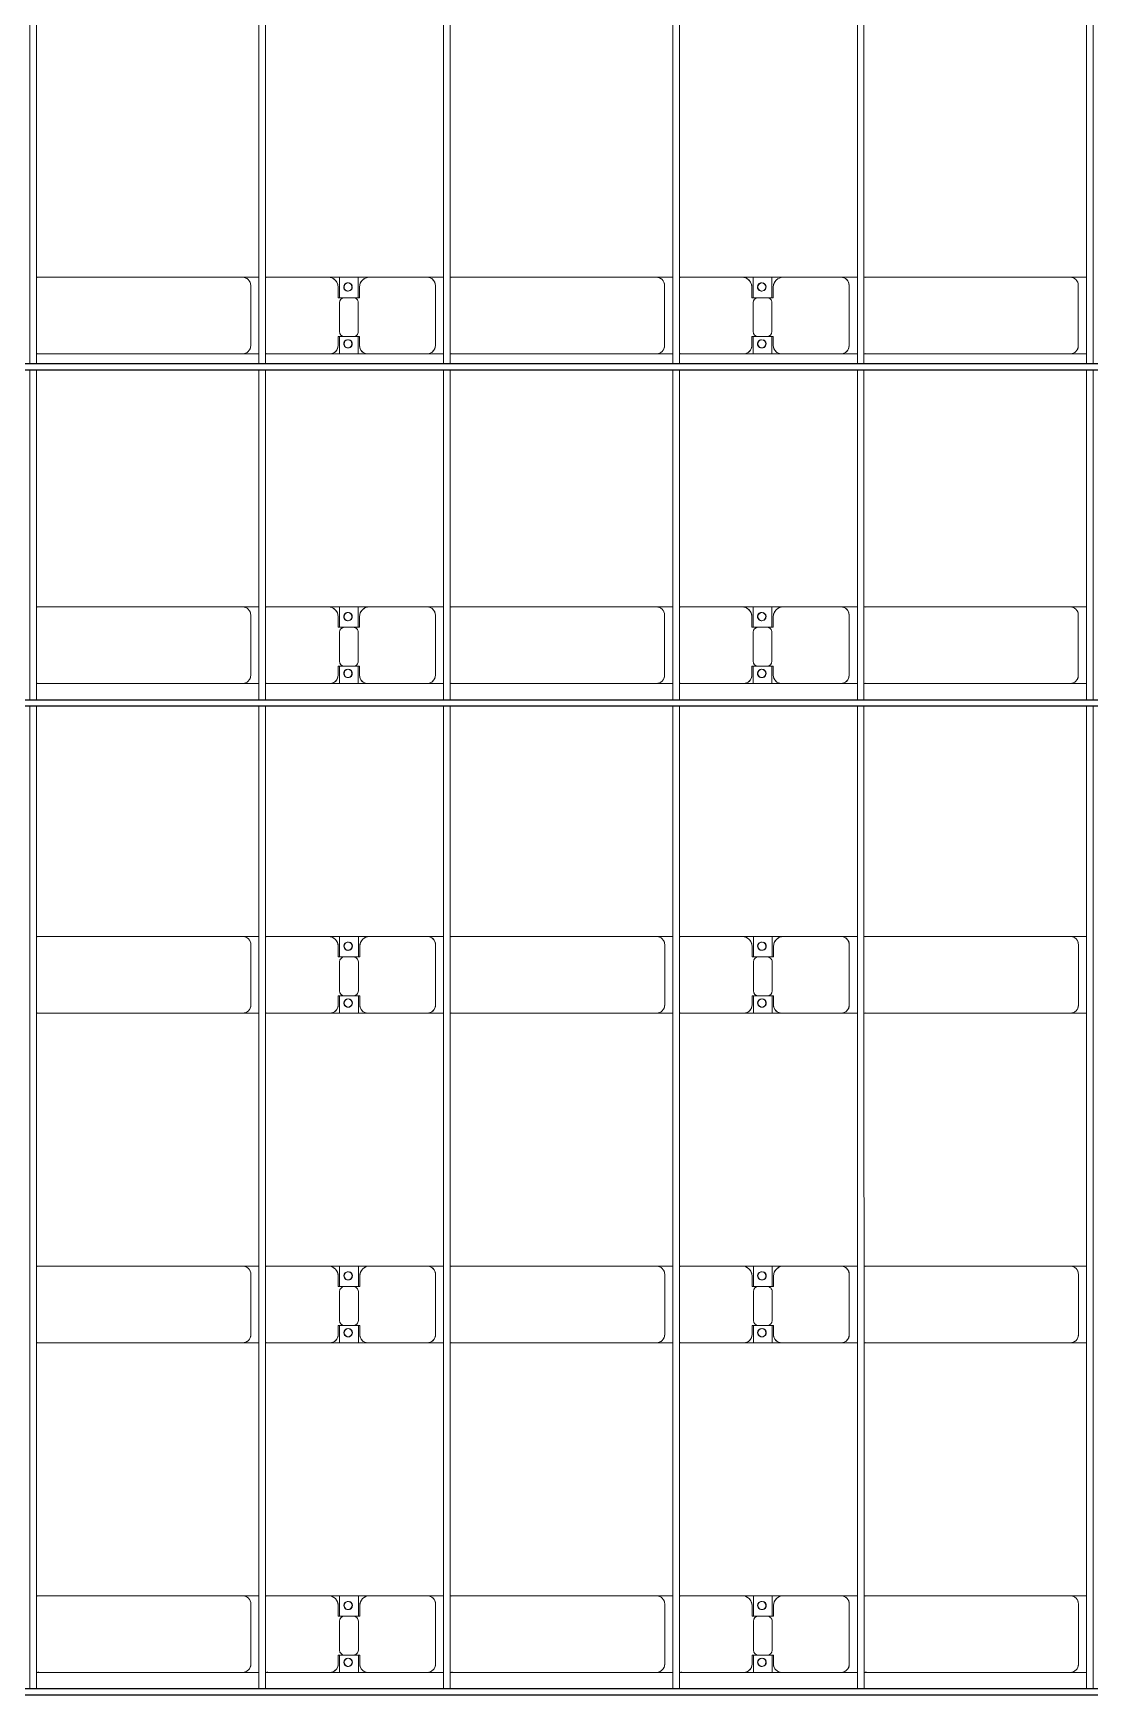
# Model space of a CAD drawing. Header units: millimetres. Extents: x -248177 to 167033, y 156986 to 268923.
# Drawn here: x -153743 to -147333, y 202419 to 212465 of the extents above; entities that cross this region are included whole.
import ezdxf

# ---------------------------------------------------------------- set-up
doc = ezdxf.new("R2010")
doc.units = ezdxf.units.MM
for name, color, linetype, lineweight in [('A-DETL-MBND', 5, 'Continuous', 9), ('A-GENM', 13, 'Continuous', 9), ('S-BEAM', 12, 'Continuous', 9)]:
    doc.layers.add(name, color=color, linetype=linetype, lineweight=lineweight)

# ---------------------------------------------------------------- blocks, each defined once
blk = doc.blocks.new('Dai phao do pin - DẢI PHAO ĐỠ PIN-V46-BỐ TRÍ KHUNG KẾT CẤU BÈ PIN 02')
at = {"layer": 'A-DETL-MBND', "color": 8}
for p, q in [((11910, 242), (11930, 242)), ((11910, 242), (11930, 242)), ((13160, 242), (11930, 242)), ((13160, 242), (13260, 242)), ((13160, 242), (13260, 242)), ((13300, 242), (13320, 242)), ((13300, 242), (13320, 242)), ((13680, 242), (13320, 242)), ((13680, 242), (13862, 242)), ((13862, 242), (13680, 242)), ((13748, 242), (13930, 242)), ((13748, 116), (13748, 242)), ((13930, 242), (13748, 242)), ((13862, 242), (13862, 116)), ((14280, 242), (13930, 242)), ((14280, 242), (14380, 242)), ((14280, 242), (14380, 242)), ((14420, 242), (14440, 242)), ((14420, 242), (14440, 242)), ((15670, 242), (14440, 242)), ((15670, 242), (15770, 242)), ((15670, 242), (15770, 242)), ((15810, 242), (15830, 242)), ((15810, 242), (15830, 242)), ((16190, 242), (15830, 242)), ((16190, 242), (16372, 242)), ((16372, 242), (16190, 242)), ((16258, 242), (16440, 242)), ((16258, 116), (16258, 242)), ((16440, 242), (16258, 242)), ((16372, 242), (16372, 116)), ((16790, 242), (16440, 242)), ((16790, 242), (16890, 242)), ((16790, 242), (16890, 242)), ((16930, 242), (16950, 242)), ((16930, 242), (16950, 242)), ((18180, 242), (16950, 242)), ((18180, 242), (18280, 242)), ((18180, 242), (18280, 242)), ((13210, -173), (13210, 192)), ((13740, 118), (13740, 182)), ((13832, 118), (13740, 118)), ((13870, 118), (13778, 118)), ((13870, 182), (13870, 118)), ((14330, -173), (14330, 192)), ((15720, -173), (15720, 192)), ((16250, 118), (16250, 182)), ((16342, 118), (16250, 118)), ((16380, 118), (16288, 118)), ((16380, 182), (16380, 118)), ((16840, -173), (16840, 192)), ((18230, -173), (18230, 192)), ((13748, 88), (13748, -88)), ((13862, -88), (13862, 88)), ((16258, 88), (16258, -88)), ((16372, -88), (16372, 88)), ((13740, -173), (13740, -118)), ((13740, -118), (13832, -118)), ((13748, -223), (13748, -116)), ((13778, -118), (13870, -118)), ((13862, -116), (13862, -223)), ((13870, -118), (13870, -173)), ((16250, -173), (16250, -118)), ((16250, -118), (16342, -118)), ((16258, -223), (16258, -116)), ((16288, -118), (16380, -118)), ((16372, -116), (16372, -223)), ((16380, -118), (16380, -173)), ((11930, -223), (11910, -223)), ((11930, -223), (11910, -223)), ((11930, -223), (13160, -223)), ((13260, -223), (13160, -223)), ((13260, -223), (13160, -223)), ((13320, -223), (13300, -223)), ((13320, -223), (13300, -223)), ((13320, -223), (13690, -223)), ((13862, -223), (13690, -223)), ((13690, -223), (13862, -223)), ((13920, -223), (13748, -223)), ((13748, -223), (13920, -223)), ((13920, -223), (14280, -223)), ((14380, -223), (14280, -223)), ((14380, -223), (14280, -223)), ((14440, -223), (14420, -223)), ((14440, -223), (14420, -223)), ((14440, -223), (15670, -223)), ((15770, -223), (15670, -223)), ((15770, -223), (15670, -223)), ((15830, -223), (15810, -223)), ((15830, -223), (15810, -223)), ((15830, -223), (16200, -223)), ((16372, -223), (16200, -223)), ((16200, -223), (16372, -223)), ((16430, -223), (16258, -223)), ((16258, -223), (16430, -223)), ((16430, -223), (16790, -223)), ((16890, -223), (16790, -223)), ((16890, -223), (16790, -223)), ((16950, -223), (16930, -223)), ((16950, -223), (16930, -223)), ((16950, -223), (18180, -223)), ((18280, -223), (18180, -223)), ((18280, -223), (18180, -223))]:
    blk.add_line(p, q, dxfattribs=at)
for centre, radius, start, end in [((11930, 192), 50, 90, 105), ((13160, 192), 50, 360, 90), ((13160, 192), 50, 60, 90), ((13160, 192), 50, 15, 30), ((13320, 192), 50, 90, 105), ((13680, 182), 60, 360, 90), ((13680, 182), 60, 360, 60), ((13799, 183), 25, 360, 180), ((13799, 183), 25, 360, 165), ((13801, 183), 25, 0, 180), ((13801, 183), 25, 90, 180), ((13801, 183), 25, 15, 75), ((13930, 182), 60, 90, 180), ((13930, 182), 60, 120, 180), ((14280, 192), 50, 0, 90), ((14280, 192), 50, 0, 75), ((14440, 192), 50, 90, 105), ((15670, 192), 50, 360, 90), ((15670, 192), 50, 60, 90), ((15670, 192), 50, 15, 30), ((15830, 192), 50, 90, 105), ((16190, 182), 60, 0, 90), ((16190, 182), 60, 0, 60), ((16309, 183), 25, 0, 180), ((16309, 183), 25, 0, 165), ((16311, 183), 25, 360, 180), ((16311, 183), 25, 90, 180), ((16311, 183), 25, 15, 75), ((16440, 182), 60, 90, 180), ((16440, 182), 60, 120, 180), ((16790, 192), 50, 0, 90), ((16790, 192), 50, 0, 75), ((16950, 192), 50, 90, 105), ((18180, 192), 50, 360, 90), ((18180, 192), 50, 60, 90), ((18180, 192), 50, 15, 30), ((13778, 88), 30, 90, 180), ((13799, 183), 25, 180, 0), ((13801, 183), 25, 180, 0), ((13801, 183), 25, 180, 300), ((13799, 183), 25, 210, 0), ((13801, 183), 25, 330, 345), ((13832, 88), 30, 360, 90), ((16288, 88), 30, 90, 180), ((16309, 183), 25, 180, 0), ((16311, 183), 25, 180, 0), ((16311, 183), 25, 180, 300), ((16309, 183), 25, 210, 0), ((16311, 183), 25, 330, 345), ((16342, 88), 30, 360, 90), ((13778, -88), 30, 180, 270), ((13832, -88), 30, 270, 0), ((16288, -88), 30, 180, 270), ((16342, -88), 30, 270, 360), ((13160, -173), 50, 270, 360), ((13160, -173), 50, 330, 360), ((13690, -173), 50, 270, 0), ((13690, -173), 50, 285, 360), ((13799, -162), 25, 360, 180), ((13799, -162), 25, 105, 165), ((13799, -162), 25, 180, 360), ((13799, -162), 25, 195, 360), ((13801, -162), 25, 360, 180), ((13801, -162), 25, 105, 180), ((13801, -162), 25, 180, 0), ((13801, -162), 25, 180, 270), ((13799, -162), 25, 360, 75), ((13801, -162), 25, 15, 75), ((13801, -162), 25, 285, 345), ((13920, -173), 50, 180, 270), ((13920, -173), 50, 180, 255), ((14280, -173), 50, 270, 0), ((14280, -173), 50, 285, 360), ((15670, -173), 50, 270, 360), ((15670, -173), 50, 330, 360), ((16200, -173), 50, 270, 360), ((16200, -173), 50, 285, 360), ((16309, -162), 25, 360, 180), ((16309, -162), 25, 105, 165), ((16309, -162), 25, 180, 0), ((16309, -162), 25, 195, 360), ((16311, -162), 25, 360, 180), ((16311, -162), 25, 105, 180), ((16311, -162), 25, 180, 0), ((16311, -162), 25, 180, 270), ((16309, -162), 25, 360, 75), ((16311, -162), 25, 15, 75), ((16311, -162), 25, 285, 345), ((16430, -173), 50, 180, 270), ((16430, -173), 50, 180, 255), ((16790, -173), 50, 270, 360), ((16790, -173), 50, 285, 360), ((18180, -173), 50, 270, 360), ((18180, -173), 50, 330, 360), ((11930, -173), 50, 255, 270), ((11930, -173), 50, 255, 270), ((13160, -173), 50, 285, 300), ((13320, -173), 50, 255, 270), ((14440, -173), 50, 255, 270), ((14440, -173), 50, 255, 270), ((15670, -173), 50, 285, 300), ((15830, -173), 50, 255, 270), ((16950, -173), 50, 255, 270), ((16950, -173), 50, 255, 270), ((18180, -173), 50, 285, 300)]:
    blk.add_arc(centre, radius, start, end, dxfattribs=at)
blk = doc.blocks.new('Dai phao do pin - DẢI PHAO ĐỠ PIN-V47-BỐ TRÍ KHUNG KẾT CẤU BÈ PIN 02')
at = {"layer": 'A-DETL-MBND', "color": 8}
for p, q in [((11910, 242), (11930, 242)), ((11910, 242), (11930, 242)), ((13160, 242), (11930, 242)), ((13160, 242), (13260, 242)), ((13160, 242), (13260, 242)), ((13300, 242), (13320, 242)), ((13300, 242), (13320, 242)), ((13680, 242), (13320, 242)), ((13680, 242), (13862, 242)), ((13862, 242), (13680, 242)), ((13748, 242), (13930, 242)), ((13748, 116), (13748, 242)), ((13930, 242), (13748, 242)), ((13862, 242), (13862, 116)), ((14280, 242), (13930, 242)), ((14280, 242), (14380, 242)), ((14280, 242), (14380, 242)), ((14420, 242), (14440, 242)), ((14420, 242), (14440, 242)), ((15670, 242), (14440, 242)), ((15670, 242), (15770, 242)), ((15670, 242), (15770, 242)), ((15810, 242), (15830, 242)), ((15810, 242), (15830, 242)), ((16190, 242), (15830, 242)), ((16190, 242), (16372, 242)), ((16372, 242), (16190, 242)), ((16258, 242), (16440, 242)), ((16258, 116), (16258, 242)), ((16440, 242), (16258, 242)), ((16372, 242), (16372, 116)), ((16790, 242), (16440, 242)), ((16790, 242), (16890, 242)), ((16790, 242), (16890, 242)), ((16930, 242), (16950, 242)), ((16930, 242), (16950, 242)), ((18180, 242), (16950, 242)), ((18180, 242), (18280, 242)), ((18180, 242), (18280, 242)), ((13210, -173), (13210, 192)), ((13740, 118), (13740, 182)), ((13832, 118), (13740, 118)), ((13870, 118), (13778, 118)), ((13870, 182), (13870, 118)), ((14330, -173), (14330, 192)), ((15720, -173), (15720, 192)), ((16250, 118), (16250, 182)), ((16342, 118), (16250, 118)), ((16380, 118), (16288, 118)), ((16380, 182), (16380, 118)), ((16840, -173), (16840, 192)), ((18230, -173), (18230, 192)), ((13748, 88), (13748, -88)), ((13862, -88), (13862, 88)), ((16258, 88), (16258, -88)), ((16372, -88), (16372, 88)), ((13740, -173), (13740, -118)), ((13740, -118), (13832, -118)), ((13748, -223), (13748, -116)), ((13778, -118), (13870, -118)), ((13862, -116), (13862, -223)), ((13870, -118), (13870, -173)), ((16250, -173), (16250, -118)), ((16250, -118), (16342, -118)), ((16258, -223), (16258, -116)), ((16288, -118), (16380, -118)), ((16372, -116), (16372, -223)), ((16380, -118), (16380, -173)), ((11930, -223), (11910, -223)), ((11930, -223), (11910, -223)), ((11930, -223), (13160, -223)), ((13260, -223), (13160, -223)), ((13260, -223), (13160, -223)), ((13320, -223), (13300, -223)), ((13320, -223), (13300, -223)), ((13320, -223), (13690, -223)), ((13862, -223), (13690, -223)), ((13690, -223), (13862, -223)), ((13920, -223), (13748, -223)), ((13748, -223), (13920, -223)), ((13920, -223), (14280, -223)), ((14380, -223), (14280, -223)), ((14380, -223), (14280, -223)), ((14440, -223), (14420, -223)), ((14440, -223), (14420, -223)), ((14440, -223), (15670, -223)), ((15770, -223), (15670, -223)), ((15770, -223), (15670, -223)), ((15830, -223), (15810, -223)), ((15830, -223), (15810, -223)), ((15830, -223), (16200, -223)), ((16372, -223), (16200, -223)), ((16200, -223), (16372, -223)), ((16430, -223), (16258, -223)), ((16258, -223), (16430, -223)), ((16430, -223), (16790, -223)), ((16890, -223), (16790, -223)), ((16890, -223), (16790, -223)), ((16950, -223), (16930, -223)), ((16950, -223), (16930, -223)), ((16950, -223), (18180, -223)), ((18280, -223), (18180, -223)), ((18280, -223), (18180, -223))]:
    blk.add_line(p, q, dxfattribs=at)
for centre, radius, start, end in [((11930, 192), 50, 90, 105), ((13160, 192), 50, 360, 90), ((13160, 192), 50, 60, 90), ((13160, 192), 50, 15, 30), ((13320, 192), 50, 90, 105), ((13680, 182), 60, 360, 90), ((13680, 182), 60, 360, 60), ((13799, 183), 25, 360, 180), ((13799, 183), 25, 360, 165), ((13801, 183), 25, 0, 180), ((13801, 183), 25, 90, 180), ((13801, 183), 25, 15, 75), ((13930, 182), 60, 90, 180), ((13930, 182), 60, 120, 180), ((14280, 192), 50, 0, 90), ((14280, 192), 50, 0, 75), ((14440, 192), 50, 90, 105), ((15670, 192), 50, 360, 90), ((15670, 192), 50, 60, 90), ((15670, 192), 50, 15, 30), ((15830, 192), 50, 90, 105), ((16190, 182), 60, 0, 90), ((16190, 182), 60, 0, 60), ((16309, 183), 25, 0, 180), ((16309, 183), 25, 0, 165), ((16311, 183), 25, 360, 180), ((16311, 183), 25, 90, 180), ((16311, 183), 25, 15, 75), ((16440, 182), 60, 90, 180), ((16440, 182), 60, 120, 180), ((16790, 192), 50, 0, 90), ((16790, 192), 50, 0, 75), ((16950, 192), 50, 90, 105), ((18180, 192), 50, 360, 90), ((18180, 192), 50, 60, 90), ((18180, 192), 50, 15, 30), ((13778, 88), 30, 90, 180), ((13799, 183), 25, 180, 0), ((13801, 183), 25, 180, 0), ((13801, 183), 25, 180, 300), ((13799, 183), 25, 210, 0), ((13801, 183), 25, 330, 345), ((13832, 88), 30, 360, 90), ((16288, 88), 30, 90, 180), ((16309, 183), 25, 180, 0), ((16311, 183), 25, 180, 0), ((16311, 183), 25, 180, 300), ((16309, 183), 25, 210, 0), ((16311, 183), 25, 330, 345), ((16342, 88), 30, 360, 90), ((13778, -88), 30, 180, 270), ((13832, -88), 30, 270, 0), ((16288, -88), 30, 180, 270), ((16342, -88), 30, 270, 360), ((13160, -173), 50, 270, 360), ((13160, -173), 50, 330, 360), ((13690, -173), 50, 270, 0), ((13690, -173), 50, 285, 360), ((13799, -162), 25, 360, 180), ((13799, -162), 25, 105, 165), ((13799, -162), 25, 180, 360), ((13799, -162), 25, 195, 360), ((13801, -162), 25, 360, 180), ((13801, -162), 25, 105, 180), ((13801, -162), 25, 180, 0), ((13801, -162), 25, 180, 270), ((13799, -162), 25, 360, 75), ((13801, -162), 25, 15, 75), ((13801, -162), 25, 285, 345), ((13920, -173), 50, 180, 270), ((13920, -173), 50, 180, 255), ((14280, -173), 50, 270, 0), ((14280, -173), 50, 285, 360), ((15670, -173), 50, 270, 360), ((15670, -173), 50, 330, 360), ((16200, -173), 50, 270, 360), ((16200, -173), 50, 285, 360), ((16309, -162), 25, 360, 180), ((16309, -162), 25, 105, 165), ((16309, -162), 25, 180, 0), ((16309, -162), 25, 195, 360), ((16311, -162), 25, 360, 180), ((16311, -162), 25, 105, 180), ((16311, -162), 25, 180, 0), ((16311, -162), 25, 180, 270), ((16309, -162), 25, 360, 75), ((16311, -162), 25, 15, 75), ((16311, -162), 25, 285, 345), ((16430, -173), 50, 180, 270), ((16430, -173), 50, 180, 255), ((16790, -173), 50, 270, 360), ((16790, -173), 50, 285, 360), ((18180, -173), 50, 270, 360), ((18180, -173), 50, 330, 360), ((11930, -173), 50, 255, 270), ((11930, -173), 50, 255, 270), ((13160, -173), 50, 285, 300), ((13320, -173), 50, 255, 270), ((14440, -173), 50, 255, 270), ((14440, -173), 50, 255, 270), ((15670, -173), 50, 285, 300), ((15830, -173), 50, 255, 270), ((16950, -173), 50, 255, 270), ((16950, -173), 50, 255, 270), ((18180, -173), 50, 285, 300)]:
    blk.add_arc(centre, radius, start, end, dxfattribs=at)
blk = doc.blocks.new('Dai phao do pin - DẢI PHAO ĐỠ PIN-V48-BỐ TRÍ KHUNG KẾT CẤU BÈ PIN 02')
at = {"layer": 'A-DETL-MBND', "color": 8}
for p, q in [((11910, 242), (11930, 242)), ((11910, 242), (11930, 242)), ((13160, 242), (11930, 242)), ((13160, 242), (13260, 242)), ((13160, 242), (13260, 242)), ((13300, 242), (13320, 242)), ((13300, 242), (13320, 242)), ((13680, 242), (13320, 242)), ((13680, 242), (13862, 242)), ((13862, 242), (13680, 242)), ((13748, 242), (13930, 242)), ((13748, 116), (13748, 242)), ((13930, 242), (13748, 242)), ((13862, 242), (13862, 116)), ((14280, 242), (13930, 242)), ((14280, 242), (14380, 242)), ((14280, 242), (14380, 242)), ((14420, 242), (14440, 242)), ((14420, 242), (14440, 242)), ((15670, 242), (14440, 242)), ((15670, 242), (15770, 242)), ((15670, 242), (15770, 242)), ((15810, 242), (15830, 242)), ((15810, 242), (15830, 242)), ((16190, 242), (15830, 242)), ((16190, 242), (16372, 242)), ((16372, 242), (16190, 242)), ((16258, 242), (16440, 242)), ((16258, 116), (16258, 242)), ((16440, 242), (16258, 242)), ((16372, 242), (16372, 116)), ((16790, 242), (16440, 242)), ((16790, 242), (16890, 242)), ((16790, 242), (16890, 242)), ((16930, 242), (16950, 242)), ((16930, 242), (16950, 242)), ((18180, 242), (16950, 242)), ((18180, 242), (18280, 242)), ((18180, 242), (18280, 242)), ((13210, -173), (13210, 192)), ((13740, 118), (13740, 182)), ((13832, 118), (13740, 118)), ((13870, 118), (13778, 118)), ((13870, 182), (13870, 118)), ((14330, -173), (14330, 192)), ((15720, -173), (15720, 192)), ((16250, 118), (16250, 182)), ((16342, 118), (16250, 118)), ((16380, 118), (16288, 118)), ((16380, 182), (16380, 118)), ((16840, -173), (16840, 192)), ((18230, -173), (18230, 192)), ((13748, 88), (13748, -88)), ((13862, -88), (13862, 88)), ((16258, 88), (16258, -88)), ((16372, -88), (16372, 88)), ((13740, -173), (13740, -118)), ((13740, -118), (13832, -118)), ((13748, -223), (13748, -116)), ((13778, -118), (13870, -118)), ((13862, -116), (13862, -223)), ((13870, -118), (13870, -173)), ((16250, -173), (16250, -118)), ((16250, -118), (16342, -118)), ((16258, -223), (16258, -116)), ((16288, -118), (16380, -118)), ((16372, -116), (16372, -223)), ((16380, -118), (16380, -173)), ((11930, -223), (11910, -223)), ((11930, -223), (11910, -223)), ((11930, -223), (13160, -223)), ((13260, -223), (13160, -223)), ((13260, -223), (13160, -223)), ((13320, -223), (13300, -223)), ((13320, -223), (13300, -223)), ((13320, -223), (13690, -223)), ((13862, -223), (13690, -223)), ((13690, -223), (13862, -223)), ((13920, -223), (13748, -223)), ((13748, -223), (13920, -223)), ((13920, -223), (14280, -223)), ((14380, -223), (14280, -223)), ((14380, -223), (14280, -223)), ((14440, -223), (14420, -223)), ((14440, -223), (14420, -223)), ((14440, -223), (15670, -223)), ((15770, -223), (15670, -223)), ((15770, -223), (15670, -223)), ((15830, -223), (15810, -223)), ((15830, -223), (15810, -223)), ((15830, -223), (16200, -223)), ((16372, -223), (16200, -223)), ((16200, -223), (16372, -223)), ((16430, -223), (16258, -223)), ((16258, -223), (16430, -223)), ((16430, -223), (16790, -223)), ((16890, -223), (16790, -223)), ((16890, -223), (16790, -223)), ((16950, -223), (16930, -223)), ((16950, -223), (16930, -223)), ((16950, -223), (18180, -223)), ((18280, -223), (18180, -223)), ((18280, -223), (18180, -223))]:
    blk.add_line(p, q, dxfattribs=at)
for centre, radius, start, end in [((11930, 192), 50, 90, 105), ((13160, 192), 50, 360, 90), ((13160, 192), 50, 60, 90), ((13160, 192), 50, 15, 30), ((13320, 192), 50, 90, 105), ((13680, 182), 60, 360, 90), ((13680, 182), 60, 360, 60), ((13799, 183), 25, 360, 180), ((13799, 183), 25, 360, 165), ((13801, 183), 25, 0, 180), ((13801, 183), 25, 90, 180), ((13801, 183), 25, 15, 75), ((13930, 182), 60, 90, 180), ((13930, 182), 60, 120, 180), ((14280, 192), 50, 0, 90), ((14280, 192), 50, 0, 75), ((14440, 192), 50, 90, 105), ((15670, 192), 50, 360, 90), ((15670, 192), 50, 60, 90), ((15670, 192), 50, 15, 30), ((15830, 192), 50, 90, 105), ((16190, 182), 60, 0, 90), ((16190, 182), 60, 0, 60), ((16309, 183), 25, 0, 180), ((16309, 183), 25, 0, 165), ((16311, 183), 25, 360, 180), ((16311, 183), 25, 90, 180), ((16311, 183), 25, 15, 75), ((16440, 182), 60, 90, 180), ((16440, 182), 60, 120, 180), ((16790, 192), 50, 0, 90), ((16790, 192), 50, 0, 75), ((16950, 192), 50, 90, 105), ((18180, 192), 50, 360, 90), ((18180, 192), 50, 60, 90), ((18180, 192), 50, 15, 30), ((13778, 88), 30, 90, 180), ((13799, 183), 25, 180, 0), ((13801, 183), 25, 180, 0), ((13801, 183), 25, 180, 300), ((13799, 183), 25, 210, 0), ((13801, 183), 25, 330, 345), ((13832, 88), 30, 360, 90), ((16288, 88), 30, 90, 180), ((16309, 183), 25, 180, 0), ((16311, 183), 25, 180, 0), ((16311, 183), 25, 180, 300), ((16309, 183), 25, 210, 0), ((16311, 183), 25, 330, 345), ((16342, 88), 30, 360, 90), ((13778, -88), 30, 180, 270), ((13832, -88), 30, 270, 0), ((16288, -88), 30, 180, 270), ((16342, -88), 30, 270, 360), ((13160, -173), 50, 270, 360), ((13160, -173), 50, 330, 360), ((13690, -173), 50, 270, 0), ((13690, -173), 50, 285, 360), ((13799, -162), 25, 360, 180), ((13799, -162), 25, 105, 165), ((13799, -162), 25, 180, 360), ((13799, -162), 25, 195, 360), ((13801, -162), 25, 360, 180), ((13801, -162), 25, 105, 180), ((13801, -162), 25, 180, 0), ((13801, -162), 25, 180, 270), ((13799, -162), 25, 360, 75), ((13801, -162), 25, 15, 75), ((13801, -162), 25, 285, 345), ((13920, -173), 50, 180, 270), ((13920, -173), 50, 180, 255), ((14280, -173), 50, 270, 0), ((14280, -173), 50, 285, 360), ((15670, -173), 50, 270, 360), ((15670, -173), 50, 330, 360), ((16200, -173), 50, 270, 360), ((16200, -173), 50, 285, 360), ((16309, -162), 25, 360, 180), ((16309, -162), 25, 105, 165), ((16309, -162), 25, 180, 0), ((16309, -162), 25, 195, 360), ((16311, -162), 25, 360, 180), ((16311, -162), 25, 105, 180), ((16311, -162), 25, 180, 0), ((16311, -162), 25, 180, 270), ((16309, -162), 25, 360, 75), ((16311, -162), 25, 15, 75), ((16311, -162), 25, 285, 345), ((16430, -173), 50, 180, 270), ((16430, -173), 50, 180, 255), ((16790, -173), 50, 270, 360), ((16790, -173), 50, 285, 360), ((18180, -173), 50, 270, 360), ((18180, -173), 50, 330, 360), ((11930, -173), 50, 255, 270), ((11930, -173), 50, 255, 270), ((13160, -173), 50, 285, 300), ((13320, -173), 50, 255, 270), ((14440, -173), 50, 255, 270), ((14440, -173), 50, 255, 270), ((15670, -173), 50, 285, 300), ((15830, -173), 50, 255, 270), ((16950, -173), 50, 255, 270), ((16950, -173), 50, 255, 270), ((18180, -173), 50, 285, 300)]:
    blk.add_arc(centre, radius, start, end, dxfattribs=at)
blk = doc.blocks.new('Dai phao do pin - DẢI PHAO ĐỠ PIN-V49-BỐ TRÍ KHUNG KẾT CẤU BÈ PIN 02')
at = {"layer": 'A-DETL-MBND', "color": 8}
for p, q in [((11910, 242), (11930, 242)), ((11910, 242), (11930, 242)), ((13160, 242), (11930, 242)), ((13160, 242), (13260, 242)), ((13160, 242), (13260, 242)), ((13300, 242), (13320, 242)), ((13300, 242), (13320, 242)), ((13680, 242), (13320, 242)), ((13680, 242), (13862, 242)), ((13862, 242), (13680, 242)), ((13748, 242), (13930, 242)), ((13748, 116), (13748, 242)), ((13930, 242), (13748, 242)), ((13862, 242), (13862, 116)), ((14280, 242), (13930, 242)), ((14280, 242), (14380, 242)), ((14280, 242), (14380, 242)), ((14420, 242), (14440, 242)), ((14420, 242), (14440, 242)), ((15670, 242), (14440, 242)), ((15670, 242), (15770, 242)), ((15670, 242), (15770, 242)), ((15810, 242), (15830, 242)), ((15810, 242), (15830, 242)), ((16190, 242), (15830, 242)), ((16190, 242), (16372, 242)), ((16372, 242), (16190, 242)), ((16258, 242), (16440, 242)), ((16258, 116), (16258, 242)), ((16440, 242), (16258, 242)), ((16372, 242), (16372, 116)), ((16790, 242), (16440, 242)), ((16790, 242), (16890, 242)), ((16790, 242), (16890, 242)), ((16930, 242), (16950, 242)), ((16930, 242), (16950, 242)), ((18180, 242), (16950, 242)), ((18180, 242), (18280, 242)), ((18180, 242), (18280, 242)), ((13210, -173), (13210, 192)), ((13740, 118), (13740, 182)), ((13832, 118), (13740, 118)), ((13870, 118), (13778, 118)), ((13870, 182), (13870, 118)), ((14330, -173), (14330, 192)), ((15720, -173), (15720, 192)), ((16250, 118), (16250, 182)), ((16342, 118), (16250, 118)), ((16380, 118), (16288, 118)), ((16380, 182), (16380, 118)), ((16840, -173), (16840, 192)), ((18230, -173), (18230, 192)), ((13748, 88), (13748, -88)), ((13862, -88), (13862, 88)), ((16258, 88), (16258, -88)), ((16372, -88), (16372, 88)), ((13740, -173), (13740, -118)), ((13740, -118), (13832, -118)), ((13748, -223), (13748, -116)), ((13778, -118), (13870, -118)), ((13862, -116), (13862, -223)), ((13870, -118), (13870, -173)), ((16250, -173), (16250, -118)), ((16250, -118), (16342, -118)), ((16258, -223), (16258, -116)), ((16288, -118), (16380, -118)), ((16372, -116), (16372, -223)), ((16380, -118), (16380, -173)), ((11930, -223), (11910, -223)), ((11930, -223), (11910, -223)), ((11930, -223), (13160, -223)), ((13260, -223), (13160, -223)), ((13260, -223), (13160, -223)), ((13320, -223), (13300, -223)), ((13320, -223), (13300, -223)), ((13320, -223), (13690, -223)), ((13862, -223), (13690, -223)), ((13690, -223), (13862, -223)), ((13920, -223), (13748, -223)), ((13748, -223), (13920, -223)), ((13920, -223), (14280, -223)), ((14380, -223), (14280, -223)), ((14380, -223), (14280, -223)), ((14440, -223), (14420, -223)), ((14440, -223), (14420, -223)), ((14440, -223), (15670, -223)), ((15770, -223), (15670, -223)), ((15770, -223), (15670, -223)), ((15830, -223), (15810, -223)), ((15830, -223), (15810, -223)), ((15830, -223), (16200, -223)), ((16372, -223), (16200, -223)), ((16200, -223), (16372, -223)), ((16430, -223), (16258, -223)), ((16258, -223), (16430, -223)), ((16430, -223), (16790, -223)), ((16890, -223), (16790, -223)), ((16890, -223), (16790, -223)), ((16950, -223), (16930, -223)), ((16950, -223), (16930, -223)), ((16950, -223), (18180, -223)), ((18280, -223), (18180, -223)), ((18280, -223), (18180, -223))]:
    blk.add_line(p, q, dxfattribs=at)
for centre, radius, start, end in [((11930, 192), 50, 90, 105), ((13160, 192), 50, 360, 90), ((13160, 192), 50, 60, 90), ((13160, 192), 50, 15, 30), ((13320, 192), 50, 90, 105), ((13680, 182), 60, 360, 90), ((13680, 182), 60, 360, 60), ((13799, 183), 25, 360, 180), ((13799, 183), 25, 360, 165), ((13801, 183), 25, 0, 180), ((13801, 183), 25, 90, 180), ((13801, 183), 25, 15, 75), ((13930, 182), 60, 90, 180), ((13930, 182), 60, 120, 180), ((14280, 192), 50, 0, 90), ((14280, 192), 50, 0, 75), ((14440, 192), 50, 90, 105), ((15670, 192), 50, 360, 90), ((15670, 192), 50, 60, 90), ((15670, 192), 50, 15, 30), ((15830, 192), 50, 90, 105), ((16190, 182), 60, 0, 90), ((16190, 182), 60, 0, 60), ((16309, 183), 25, 0, 180), ((16309, 183), 25, 0, 165), ((16311, 183), 25, 360, 180), ((16311, 183), 25, 90, 180), ((16311, 183), 25, 15, 75), ((16440, 182), 60, 90, 180), ((16440, 182), 60, 120, 180), ((16790, 192), 50, 0, 90), ((16790, 192), 50, 0, 75), ((16950, 192), 50, 90, 105), ((18180, 192), 50, 360, 90), ((18180, 192), 50, 60, 90), ((18180, 192), 50, 15, 30), ((13778, 88), 30, 90, 180), ((13799, 183), 25, 180, 0), ((13801, 183), 25, 180, 0), ((13801, 183), 25, 180, 300), ((13799, 183), 25, 210, 0), ((13801, 183), 25, 330, 345), ((13832, 88), 30, 360, 90), ((16288, 88), 30, 90, 180), ((16309, 183), 25, 180, 0), ((16311, 183), 25, 180, 0), ((16311, 183), 25, 180, 300), ((16309, 183), 25, 210, 0), ((16311, 183), 25, 330, 345), ((16342, 88), 30, 360, 90), ((13778, -88), 30, 180, 270), ((13832, -88), 30, 270, 0), ((16288, -88), 30, 180, 270), ((16342, -88), 30, 270, 360), ((13160, -173), 50, 270, 360), ((13160, -173), 50, 330, 360), ((13690, -173), 50, 270, 0), ((13690, -173), 50, 285, 360), ((13799, -162), 25, 360, 180), ((13799, -162), 25, 105, 165), ((13799, -162), 25, 180, 360), ((13799, -162), 25, 195, 360), ((13801, -162), 25, 360, 180), ((13801, -162), 25, 105, 180), ((13801, -162), 25, 180, 0), ((13801, -162), 25, 180, 270), ((13799, -162), 25, 360, 75), ((13801, -162), 25, 15, 75), ((13801, -162), 25, 285, 345), ((13920, -173), 50, 180, 270), ((13920, -173), 50, 180, 255), ((14280, -173), 50, 270, 0), ((14280, -173), 50, 285, 360), ((15670, -173), 50, 270, 360), ((15670, -173), 50, 330, 360), ((16200, -173), 50, 270, 360), ((16200, -173), 50, 285, 360), ((16309, -162), 25, 360, 180), ((16309, -162), 25, 105, 165), ((16309, -162), 25, 180, 0), ((16309, -162), 25, 195, 360), ((16311, -162), 25, 360, 180), ((16311, -162), 25, 105, 180), ((16311, -162), 25, 180, 0), ((16311, -162), 25, 180, 270), ((16309, -162), 25, 360, 75), ((16311, -162), 25, 15, 75), ((16311, -162), 25, 285, 345), ((16430, -173), 50, 180, 270), ((16430, -173), 50, 180, 255), ((16790, -173), 50, 270, 360), ((16790, -173), 50, 285, 360), ((18180, -173), 50, 270, 360), ((18180, -173), 50, 330, 360), ((11930, -173), 50, 255, 270), ((11930, -173), 50, 255, 270), ((13160, -173), 50, 285, 300), ((13320, -173), 50, 255, 270), ((14440, -173), 50, 255, 270), ((14440, -173), 50, 255, 270), ((15670, -173), 50, 285, 300), ((15830, -173), 50, 255, 270), ((16950, -173), 50, 255, 270), ((16950, -173), 50, 255, 270), ((18180, -173), 50, 285, 300)]:
    blk.add_arc(centre, radius, start, end, dxfattribs=at)
blk = doc.blocks.new('Dai phao do pin - DẢI PHAO ĐỠ PIN-V50-BỐ TRÍ KHUNG KẾT CẤU BÈ PIN 02')
at = {"layer": 'A-DETL-MBND', "color": 8}
for p, q in [((11910, 242), (11930, 242)), ((11910, 242), (11930, 242)), ((13160, 242), (11930, 242)), ((13160, 242), (13260, 242)), ((13160, 242), (13260, 242)), ((13300, 242), (13320, 242)), ((13300, 242), (13320, 242)), ((13680, 242), (13320, 242)), ((13680, 242), (13862, 242)), ((13862, 242), (13680, 242)), ((13748, 242), (13930, 242)), ((13748, 116), (13748, 242)), ((13930, 242), (13748, 242)), ((13862, 242), (13862, 116)), ((14280, 242), (13930, 242)), ((14280, 242), (14380, 242)), ((14280, 242), (14380, 242)), ((14420, 242), (14440, 242)), ((14420, 242), (14440, 242)), ((15670, 242), (14440, 242)), ((15670, 242), (15770, 242)), ((15670, 242), (15770, 242)), ((15810, 242), (15830, 242)), ((15810, 242), (15830, 242)), ((16190, 242), (15830, 242)), ((16190, 242), (16372, 242)), ((16372, 242), (16190, 242)), ((16258, 242), (16440, 242)), ((16258, 116), (16258, 242)), ((16440, 242), (16258, 242)), ((16372, 242), (16372, 116)), ((16790, 242), (16440, 242)), ((16790, 242), (16890, 242)), ((16790, 242), (16890, 242)), ((16930, 242), (16950, 242)), ((16930, 242), (16950, 242)), ((18180, 242), (16950, 242)), ((18180, 242), (18280, 242)), ((18180, 242), (18280, 242)), ((13210, -173), (13210, 192)), ((13740, 118), (13740, 182)), ((13832, 118), (13740, 118)), ((13870, 118), (13778, 118)), ((13870, 182), (13870, 118)), ((14330, -173), (14330, 192)), ((15720, -173), (15720, 192)), ((16250, 118), (16250, 182)), ((16342, 118), (16250, 118)), ((16380, 118), (16288, 118)), ((16380, 182), (16380, 118)), ((16840, -173), (16840, 192)), ((18230, -173), (18230, 192)), ((13748, 88), (13748, -88)), ((13862, -88), (13862, 88)), ((16258, 88), (16258, -88)), ((16372, -88), (16372, 88)), ((13740, -173), (13740, -118)), ((13740, -118), (13832, -118)), ((13748, -223), (13748, -116)), ((13778, -118), (13870, -118)), ((13862, -116), (13862, -223)), ((13870, -118), (13870, -173)), ((16250, -173), (16250, -118)), ((16250, -118), (16342, -118)), ((16258, -223), (16258, -116)), ((16288, -118), (16380, -118)), ((16372, -116), (16372, -223)), ((16380, -118), (16380, -173)), ((11930, -223), (11910, -223)), ((11930, -223), (11910, -223)), ((11930, -223), (13160, -223)), ((13260, -223), (13160, -223)), ((13260, -223), (13160, -223)), ((13320, -223), (13300, -223)), ((13320, -223), (13300, -223)), ((13320, -223), (13690, -223)), ((13862, -223), (13690, -223)), ((13690, -223), (13862, -223)), ((13920, -223), (13748, -223)), ((13748, -223), (13920, -223)), ((13920, -223), (14280, -223)), ((14380, -223), (14280, -223)), ((14380, -223), (14280, -223)), ((14440, -223), (14420, -223)), ((14440, -223), (14420, -223)), ((14440, -223), (15670, -223)), ((15770, -223), (15670, -223)), ((15770, -223), (15670, -223)), ((15830, -223), (15810, -223)), ((15830, -223), (15810, -223)), ((15830, -223), (16200, -223)), ((16372, -223), (16200, -223)), ((16200, -223), (16372, -223)), ((16430, -223), (16258, -223)), ((16258, -223), (16430, -223)), ((16430, -223), (16790, -223)), ((16890, -223), (16790, -223)), ((16890, -223), (16790, -223)), ((16950, -223), (16930, -223)), ((16950, -223), (16930, -223)), ((16950, -223), (18180, -223)), ((18280, -223), (18180, -223)), ((18280, -223), (18180, -223))]:
    blk.add_line(p, q, dxfattribs=at)
for centre, radius, start, end in [((11930, 192), 50, 90, 105), ((13160, 192), 50, 360, 90), ((13160, 192), 50, 60, 90), ((13160, 192), 50, 15, 30), ((13320, 192), 50, 90, 105), ((13680, 182), 60, 360, 90), ((13680, 182), 60, 360, 60), ((13799, 183), 25, 360, 180), ((13799, 183), 25, 360, 165), ((13801, 183), 25, 0, 180), ((13801, 183), 25, 90, 180), ((13801, 183), 25, 15, 75), ((13930, 182), 60, 90, 180), ((13930, 182), 60, 120, 180), ((14280, 192), 50, 0, 90), ((14280, 192), 50, 0, 75), ((14440, 192), 50, 90, 105), ((15670, 192), 50, 360, 90), ((15670, 192), 50, 60, 90), ((15670, 192), 50, 15, 30), ((15830, 192), 50, 90, 105), ((16190, 182), 60, 0, 90), ((16190, 182), 60, 0, 60), ((16309, 183), 25, 0, 180), ((16309, 183), 25, 0, 165), ((16311, 183), 25, 360, 180), ((16311, 183), 25, 90, 180), ((16311, 183), 25, 15, 75), ((16440, 182), 60, 90, 180), ((16440, 182), 60, 120, 180), ((16790, 192), 50, 0, 90), ((16790, 192), 50, 0, 75), ((16950, 192), 50, 90, 105), ((18180, 192), 50, 360, 90), ((18180, 192), 50, 60, 90), ((18180, 192), 50, 15, 30), ((13778, 88), 30, 90, 180), ((13799, 183), 25, 180, 0), ((13801, 183), 25, 180, 0), ((13801, 183), 25, 180, 300), ((13799, 183), 25, 210, 0), ((13801, 183), 25, 330, 345), ((13832, 88), 30, 360, 90), ((16288, 88), 30, 90, 180), ((16309, 183), 25, 180, 0), ((16311, 183), 25, 180, 0), ((16311, 183), 25, 180, 300), ((16309, 183), 25, 210, 0), ((16311, 183), 25, 330, 345), ((16342, 88), 30, 360, 90), ((13778, -88), 30, 180, 270), ((13832, -88), 30, 270, 0), ((16288, -88), 30, 180, 270), ((16342, -88), 30, 270, 360), ((13160, -173), 50, 270, 360), ((13160, -173), 50, 330, 360), ((13690, -173), 50, 270, 0), ((13690, -173), 50, 285, 360), ((13799, -162), 25, 360, 180), ((13799, -162), 25, 105, 165), ((13799, -162), 25, 180, 360), ((13799, -162), 25, 195, 360), ((13801, -162), 25, 360, 180), ((13801, -162), 25, 105, 180), ((13801, -162), 25, 180, 0), ((13801, -162), 25, 180, 270), ((13799, -162), 25, 360, 75), ((13801, -162), 25, 15, 75), ((13801, -162), 25, 285, 345), ((13920, -173), 50, 180, 270), ((13920, -173), 50, 180, 255), ((14280, -173), 50, 270, 0), ((14280, -173), 50, 285, 360), ((15670, -173), 50, 270, 360), ((15670, -173), 50, 330, 360), ((16200, -173), 50, 270, 360), ((16200, -173), 50, 285, 360), ((16309, -162), 25, 360, 180), ((16309, -162), 25, 105, 165), ((16309, -162), 25, 180, 0), ((16309, -162), 25, 195, 360), ((16311, -162), 25, 360, 180), ((16311, -162), 25, 105, 180), ((16311, -162), 25, 180, 0), ((16311, -162), 25, 180, 270), ((16309, -162), 25, 360, 75), ((16311, -162), 25, 15, 75), ((16311, -162), 25, 285, 345), ((16430, -173), 50, 180, 270), ((16430, -173), 50, 180, 255), ((16790, -173), 50, 270, 360), ((16790, -173), 50, 285, 360), ((18180, -173), 50, 270, 360), ((18180, -173), 50, 330, 360), ((11930, -173), 50, 255, 270), ((11930, -173), 50, 255, 270), ((13160, -173), 50, 285, 300), ((13320, -173), 50, 255, 270), ((14440, -173), 50, 255, 270), ((14440, -173), 50, 255, 270), ((15670, -173), 50, 285, 300), ((15830, -173), 50, 255, 270), ((16950, -173), 50, 255, 270), ((16950, -173), 50, 255, 270), ((18180, -173), 50, 285, 300)]:
    blk.add_arc(centre, radius, start, end, dxfattribs=at)
blk = doc.blocks.new('Dầm C52 - Dầm C52-24593-BỐ TRÍ KHUNG KẾT CẤU BÈ PIN 02')
at = {"layer": 'S-BEAM', "color": 1}
for p, q in [((-10178, 20), (-4218, 20)), ((-4178, 20), (-2178, 20)), ((-2138, 20), (3822, 20)), ((-4218, -20), (-10178, -20)), ((-2178, -20), (-4178, -20)), ((3822, -20), (-2138, -20))]:
    blk.add_line(p, q, dxfattribs=at)
blk = doc.blocks.new('Dầm C52 - Hộp 40x60-16517-BỐ TRÍ KHUNG KẾT CẤU BÈ PIN 02')
at = {"layer": 'S-BEAM', "color": 3, "lineweight": 25}
for p, q in [((-109999, 20), (109999, 20)), ((109999, -20), (-109999, -20))]:
    blk.add_line(p, q, dxfattribs=at)
blk = doc.blocks.new('HOBANMONG_BEPIN 2_rvt-1-BỐ TRÍ KHUNG KẾT CẤU BÈ PIN 02')
at = {"layer": 'A-GENM', "lineweight": 9, "rotation": 0.0007586094741477002}
for name, p in [('Dai phao do pin - DẢI PHAO ĐỠ PIN-V50-BỐ TRÍ KHUNG KẾT CẤU BÈ PIN 02', (-165633, 210742)), ('Dai phao do pin - DẢI PHAO ĐỠ PIN-V49-BỐ TRÍ KHUNG KẾT CẤU BÈ PIN 02', (-165633, 208742)), ('Dai phao do pin - DẢI PHAO ĐỠ PIN-V48-BỐ TRÍ KHUNG KẾT CẤU BÈ PIN 02', (-165632, 206742)), ('Dai phao do pin - DẢI PHAO ĐỠ PIN-V47-BỐ TRÍ KHUNG KẾT CẤU BÈ PIN 02', (-165632, 204742)), ('Dai phao do pin - DẢI PHAO ĐỠ PIN-V46-BỐ TRÍ KHUNG KẾT CẤU BÈ PIN 02', (-165632, 202742))]:
    blk.add_blockref(name, p, dxfattribs=at)
at = {"layer": 'S-BEAM', "lineweight": 9}
for name, p, rotation in [('Dầm C52 - Dầm C52-24593-BỐ TRÍ KHUNG KẾT CẤU BÈ PIN 02', (-153743, 212598), 90.00075860989138), ('Dầm C52 - Dầm C52-24593-BỐ TRÍ KHUNG KẾT CẤU BÈ PIN 02', (-152353, 212598), 90.00075860989138), ('Dầm C52 - Dầm C52-24593-BỐ TRÍ KHUNG KẾT CẤU BÈ PIN 02', (-151233, 212598), 90.00075860989138), ('Dầm C52 - Dầm C52-24593-BỐ TRÍ KHUNG KẾT CẤU BÈ PIN 02', (-149843, 212598), 90.00075860989138), ('Dầm C52 - Dầm C52-24593-BỐ TRÍ KHUNG KẾT CẤU BÈ PIN 02', (-148723, 212599), 90.00075860989138), ('Dầm C52 - Dầm C52-24593-BỐ TRÍ KHUNG KẾT CẤU BÈ PIN 02', (-147333, 212599), 90.00075860989138), ('Dầm C52 - Hộp 40x60-16517-BỐ TRÍ KHUNG KẾT CẤU BÈ PIN 02', (-131155, 210441), 0.0007586094741477002), ('Dầm C52 - Hộp 40x60-16517-BỐ TRÍ KHUNG KẾT CẤU BÈ PIN 02', (-131155, 208401), 0.0007586094741477002), ('Dầm C52 - Hộp 40x60-16517-BỐ TRÍ KHUNG KẾT CẤU BÈ PIN 02', (-131155, 202401), 0.0007586094741477002)]:
    blk.add_blockref(name, p, dxfattribs=dict(at, rotation=rotation))

msp = doc.modelspace()

# ---------------------------------------------------------------- block references
at = {"lineweight": 5}
msp.add_blockref('HOBANMONG_BEPIN 2_rvt-1-BỐ TRÍ KHUNG KẾT CẤU BÈ PIN 02', (0, 0), dxfattribs=at)

doc.saveas('drawing.dxf')
